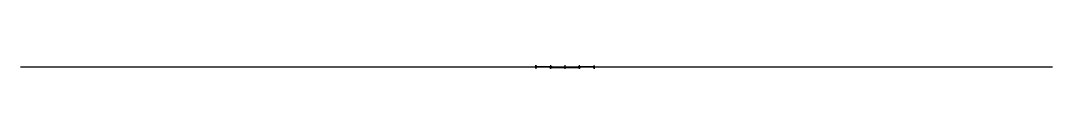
# Model space of a CAD drawing. Units: millimetres at full size, sheet at 1:100. Extents: x -15551 to 15061, y -3545 to -3435.
import ezdxf

# ---------------------------------------------------------------- set-up
doc = ezdxf.new("R2010")
doc.units = ezdxf.units.MM
doc.header["$LTSCALE"] = 100
doc.layers.add('0-0', color=7, linetype='Continuous')

msp = doc.modelspace()

# ---------------------------------------------------------------- linework, layer by layer
at = {"layer": '0-0'}
for p, q in [((-15551, -3489.8), (15061.2, -3489.8)), ((-244.9, -3454.8), (-279.9, -3454.8)), ((-244.9, -3524.8), (-279.9, -3524.8)), ((-244.9, -3524.8), (-244.9, -3454.8)), ((-244.9, -3477.8), (215.1, -3477.8)), ((145.1, -3501.8), (605.1, -3501.8)), ((180.1, -3544.8), (180.1, -3434.8)), ((605.1, -3544.8), (605.1, -3434.8)), ((605.1, -3501.8), (1065.1, -3501.8)), ((995.1, -3477.8), (1455.1, -3477.8)), ((1030.1, -3544.8), (1030.1, -3434.8)), ((1455.1, -3454.8), (1490.1, -3454.8)), ((1455.1, -3524.8), (1455.1, -3454.8)), ((1455.1, -3524.8), (1490.1, -3524.8))]:
    msp.add_line(p, q, dxfattribs=at)

doc.saveas('drawing.dxf')
